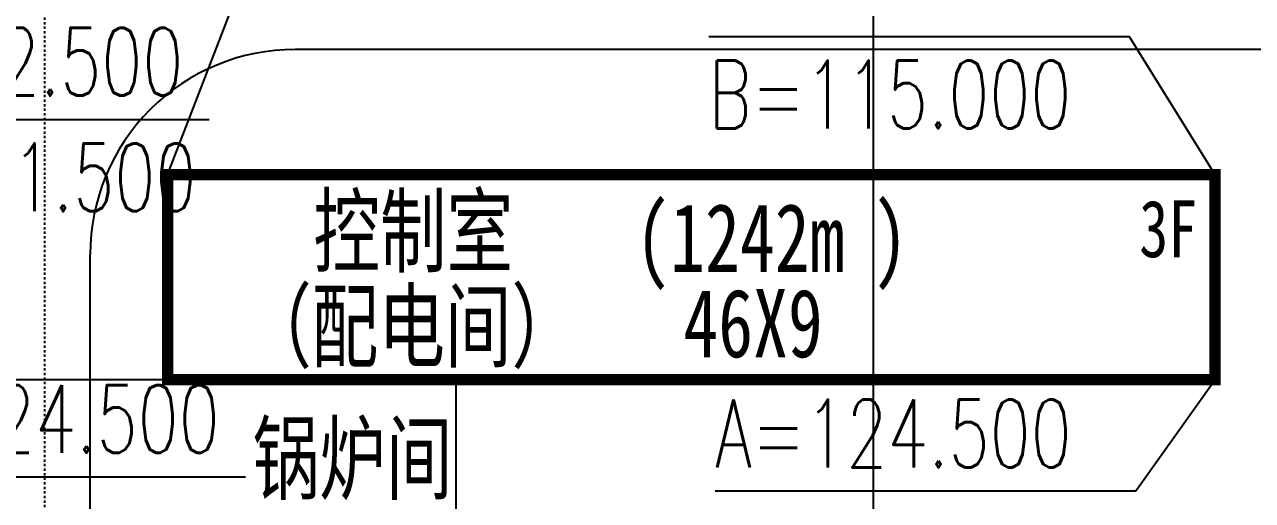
# Model space of a CAD drawing. Header units: metres. Extents: x -170 to 1091, y -90 to 504.
# Drawn here: x 62.7 to 116.6, y 119.2 to 140.1 of the extents above; entities that cross this region are included whole.
import ezdxf

# ---------------------------------------------------------------- set-up
doc = ezdxf.new("R2010")
doc.units = ezdxf.units.M
doc.linetypes.add('DOTE', pattern=[2.42, 2, -0.2, 0.02, -0.2])
for name, color, linetype in [('DIM_COOR', 3, 'CONTINUOUS'), ('DIM_SYMB', 3, 'CONTINUOUS'), ('DOTE', 1, 'DOTE'), ('PUB_TEXT', 7, 'CONTINUOUS'), ('road', 2, 'CONTINUOUS'), ('方格网', 6, 'CONTINUOUS')]:
    doc.layers.add(name, color=color, linetype=linetype)
doc.styles.add('_TCH_DIM', font='SIMPLEX', dxfattribs={"bigfont": 'GBCBIG'})

msp = doc.modelspace()

# ---------------------------------------------------------------- linework, layer by layer
at = {"color": 6, "linetype": 'Continuous'}
msp.add_line((115, 124.5), (59.307, 124.5), dxfattribs=at)
at = {"linetype": 'Continuous'}
msp.add_line((81.665, 77.126, 0), (81.665, 124.5), dxfattribs=at)
at = {"linetype": 'Continuous', "const_width": 0.5}
msp.add_lwpolyline([(69, 133.5), (115, 133.5), (115, 124.5), (69, 124.5)], close=True, dxfattribs=at)
at = {"layer": 'DIM_COOR', "color": 4, "linetype": 'Continuous'}
for p, q in [((69, 133.5), (76.183, 152.141)), ((111.241, 139.559), (92.761, 139.559)), ((115, 133.5), (111.241, 139.559)), ((52.347, 135.924), (70.827, 135.924)), ((115, 124.5), (111.524, 119.603)), ((53.94, 120.242), (72.42, 120.242)), ((111.524, 119.603), (93.044, 119.603))]:
    msp.add_line(p, q, dxfattribs=at)
at = {"layer": 'DIM_SYMB', "linetype": 'Continuous'}
for points in [[(71.135, 133.74, 0, 0, 0), (73.944, 136.622, 0.4, 0, 0), (74.991, 137.696, 0, 0, 0)], [(110.877, 133.74, 0, 0, 0), (108.068, 136.622, 0.4, 0, 0), (107.021, 137.696, 0, 0, 0)]]:
    msp.add_lwpolyline(points, format="xyseb", dxfattribs=at)
at = {"layer": 'DOTE', "ltscale": 0.01}
for q in [(63.6, 143.5), (63.6, 119.283)]:
    msp.add_line((63.6, 26.5), q, dxfattribs=at)
at = {"layer": 'road', "linetype": 'Continuous'}
for p, q in [((114.5, 139), (74.6, 139)), ((216.225, 139), (114.5, 139)), ((65.6, 40), (65.6, 130))]:
    msp.add_line(p, q, dxfattribs=at)
msp.add_arc((74.6, 130), 9, 89.9999, 179.9999, dxfattribs=at)
at = {"layer": '方格网', "color": 6, "linetype": 'Continuous'}
msp.add_line((100, -54.65), (100, 494.065), dxfattribs=at)

# ---------------------------------------------------------------- texts
at = {"layer": 'PUB_TEXT', "linetype": 'Continuous', "style": '_TCH_DIM', "width": 0.705882}
for s, p in [('A=132.500', (54.027, 136.974)), ('B=115.000', (92.761, 135.534)), ('B=51.500', (56.127, 131.899)), ('A=124.500', (55.62, 121.292)), ('A=124.500', (93.044, 120.653))]:
    msp.add_text(s, height=2.975, dxfattribs=at).set_placement(p)
at = {"layer": 'PUB_TEXT', "linetype": 'Continuous', "width": 0.75}
for s, height, p in [('控制室', 3, (75.399, 129.528)), ('(1242m', 3, (89.54, 129.234)), (')', 3, (99.986, 129.234)), ('3F', 2.5, (111.67, 129.879)), ('（配电间）', 3, (72.401, 125.354)), ('46X9', 3, (91.649, 125.485)), ('锅炉间', 3, (72.734, 119.553))]:
    msp.add_text(s, height=height, rotation=359.9999, dxfattribs=at).set_placement(p)

doc.saveas('drawing.dxf')
